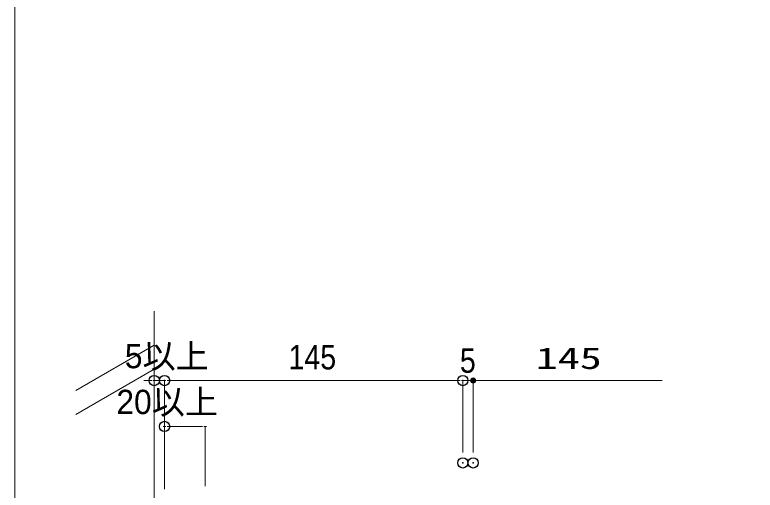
# Model space of a CAD drawing. Units: millimetres, scale not verified. Extents: x -4131 to 4169, y -981 to 998.
# Drawn here: x -4130.9 to -3771.1, y -522.3 to -291.5 of the extents above; entities that cross this region are included whole.
import ezdxf
from ezdxf.enums import TextEntityAlignment as Align

# ---------------------------------------------------------------- set-up
doc = ezdxf.new("R2010")
doc.units = ezdxf.units.MM
doc.header["$LTSCALE"] = 10
doc.header["$PDMODE"] = 32
doc.header["$PDSIZE"] = 5
for name, color, linetype, lineweight in [('0-0_図枠', 7, 'Continuous', 9), ('0-3_寸法', 7, 'Continuous', 9), ('0-4_一般', 4, 'Continuous', 9), ('0-6_0', 7, 'Continuous', 9)]:
    doc.layers.add(name, color=color, linetype=linetype, lineweight=lineweight)
doc.layers.add('0-7_DEFPOINTS', color=7, linetype='Continuous')
doc.styles.add('ＭＳ ゴシック', font='')
doc.styles.add('ＭＳ Ｐゴシック', font='')
doc.styles.get('ＭＳ ゴシック').set_extended_font_data('MS Gothic')
doc.styles.get('ＭＳ Ｐゴシック').set_extended_font_data('MS PGothic')

# ---------------------------------------------------------------- blocks, each defined once
blk = doc.blocks.new('_DOT')
at = {"layer": '0-6_0'}
for p, q in [((-5, 0), (-10, 0)), ((-2.5, 0), (2.5, 0))]:
    blk.add_line(p, q, dxfattribs=at)

msp = doc.modelspace()

# ---------------------------------------------------------------- hatches: boundary and pattern name
at = {"layer": '0-3_寸法'}
msp.add_hatch(color=256, dxfattribs=at).paths.add_polyline_path([(-3906.9, -469.05, 1), (-3909.41, -469.05, 1)])

# ---------------------------------------------------------------- linework, layer by layer
at = {"layer": '0-0_図枠', "color": 5}
msp.add_lwpolyline([(-4130.95, 384.21), (-2130.95, 384.21), (-2130.95, -915.79), (-4130.95, -915.79)], close=True, dxfattribs=at)
at = {"layer": '0-3_寸法'}
for p, q in [((-4065.66, -469.05), (-4068.16, -469.05)), ((-4063.15, -520.6), (-4063.15, -469.05)), ((-4058.15, -469.05), (-4063.15, -469.05)), ((-4058.15, -521.79), (-4058.15, -469.05)), ((-4058.15, -521.79), (-4058.15, -469.05)), ((-3915.66, -469.05), (-4055.65, -469.05)), ((-4055.65, -469.05), (-4053.15, -469.05)), ((-3915.66, -469.05), (-3918.16, -469.05)), ((-3913.16, -504.05), (-3913.16, -469.05)), ((-3913.16, -504.05), (-3913.16, -469.05)), ((-3908.16, -469.05), (-3913.16, -469.05)), ((-3908.16, -504.05), (-3908.16, -469.05)), ((-3905.65, -469.05), (-3903.15, -469.05)), ((-4058.15, -521.79), (-4058.15, -491.33)), ((-4040.92, -491.33), (-4055.65, -491.33)), ((-4038.42, -520.3), (-4038.42, -491.33))]:
    msp.add_line(p, q, dxfattribs=at)
at = {"layer": '0-3_寸法', "color": 4}
msp.add_line((-3908.15, -469.05), (-3816.27, -469.05), dxfattribs=at)
msp.add_circle((-3908.15, -469.05), 1.25, dxfattribs=at)
at = {"layer": '0-4_一般', "color": 3}
msp.add_line((-4063.15, -680.3), (-4063.15, -435.3), dxfattribs=at)
at = {"layer": '0-4_一般'}
for p, q in [((-4063.15, -451.92), (-4101.33, -473.97)), ((-4063.15, -463.47), (-4101.33, -485.51))]:
    msp.add_line(p, q, dxfattribs=at)
at = {"layer": '0-7_DEFPOINTS'}
for p in [(-4063.15, -469.05), (-4058.15, -469.05), (-3913.16, -469.05), (-4058.15, -491.33), (-3913.16, -509.05), (-3908.16, -509.05)]:
    msp.add_point(p, dxfattribs=at)

# ---------------------------------------------------------------- block references
at = {"layer": '0-3_寸法', "xscale": 0.2503723, "yscale": 0.2503723}
for p in [(-4063.15, -469.05), (-3913.16, -469.05), (-3913.16, -469.05), (-4038.42, -491.33)]:
    msp.add_blockref('_DOT', p, dxfattribs=at)
at = {"layer": '0-3_寸法', "xscale": 0.2503723, "yscale": 0.2503723, "rotation": 180}
for p in [(-4058.15, -469.05), (-4058.15, -469.05), (-3908.16, -469.05), (-4058.15, -491.33)]:
    msp.add_blockref('_DOT', p, dxfattribs=at)

# ---------------------------------------------------------------- texts
at = {"layer": '0-3_寸法', "style": 'ＭＳ Ｐゴシック'}
for s, p in [('5以上', (-4077.46, -466.61)), ('20以上', (-4081.57, -488.88))]:
    msp.add_text(s, height=11.8, dxfattribs=at).set_placement(p, align=Align.BOTTOM_LEFT)
at = {"layer": '0-3_寸法', "style": 'ＭＳ Ｐゴシック', "width": 0.9}
for s, p in [('145', (-3997.93, -467.19)), ('5', (-3914.6, -468.82))]:
    msp.add_text(s, height=11.8, dxfattribs=at).set_placement(p, align=Align.BOTTOM_LEFT)
at = {"layer": '0-3_寸法', "color": 4, "style": 'ＭＳ ゴシック', "width": 1.5}
msp.add_text('145', height=10.48, dxfattribs=at).set_placement((-3877.7, -466.59), align=Align.BOTTOM_LEFT)

doc.saveas('drawing.dxf')
